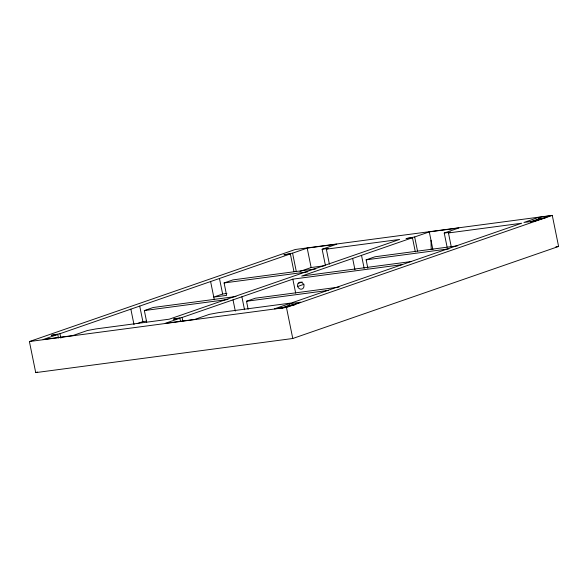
<?xml version="1.0" encoding="UTF-8"?>
<svg xmlns="http://www.w3.org/2000/svg" width="588" height="588" viewBox="0 0 588 588"><rect width="100%" height="100%" fill="white"/><g stroke="black" fill="none" stroke-linecap="round" stroke-linejoin="round"><path stroke-width="0.88" d="M29.4 341.54L295.227 249.503L552.279 215.384L558.6 246.46L292.773 338.497L35.721 372.616L29.4 341.54L286.452 307.421L552.279 215.384M58.477 337.997L57.756 334.469L43.137 339.526L72.699 335.601L87.318 330.544L95.962 328.92L169.219 319.196L399.605 239.434L326.34 249.158L329.398 264.166M57.756 334.469L51.332 335.322L59.976 333.697L290.354 253.935L293.949 271.59M290.354 253.935L283.93 254.788L292.574 253.163L307.193 248.107L336.755 244.182L322.128 249.246L325.362 265.129M146.691 322.099L144.347 310.56L153.203 307.487L235.964 296.506M226.917 293.441L222.631 294.015L213.767 297.08L226.623 295.374L224.094 282.946L232.951 279.881L315.705 268.892M326.34 249.158L328.56 248.393L322.128 249.246M137.247 323.576L142.884 321.621L146.309 321.166M299.961 271.399L311.14 267.525L324.576 265.739M180.398 320.908L179.862 318.262L165.243 323.319L194.797 319.402L209.424 314.337L218.06 312.72L291.325 302.996L521.703 223.227L448.446 232.951L451.319 247.078M179.862 318.262L173.431 319.115L182.074 317.491L292.839 279.146L402.082 264.644M415.326 251.855L412.453 237.728L301.695 276.073L410.946 261.579M412.453 237.728L406.029 238.581L414.672 236.964L429.291 231.9L458.853 227.975L444.234 233.039L447.108 247.158M35.721 372.616L37.456 372.013M248.136 309.244L246.512 301.254L255.368 298.19L339.033 287.084M367.831 268.201L366.133 259.837L374.99 256.772L457.743 245.784M298.167 283.409L302.195 282.012M448.446 232.951L450.658 232.186L444.234 233.039M297.631 286.488A4.079 3.3 70.9 0 0 300.718 289.164A4.079 3.3 70.9 0 0 303.746 287.319L304.055 285.636A3.984 3.219 70.9 0 0 298.55 282.909L298.013 283.614A3.984 3.219 70.9 0 0 297.631 286.488L304.07 284.254M289.105 303.761L274.486 308.825L286.055 307.289L300.674 302.225L289.105 303.761L289.421 305.312L280.821 308.296M538.542 217.398L523.923 222.462L535.484 220.926L550.103 215.862L538.542 217.398L538.858 218.956L530.258 221.933M281.255 308.413L289.825 305.451L294.963 304.768M530.692 222.058L539.255 219.089L542.68 218.633M538.858 218.956L545.083 218.126M366.133 259.837L448.887 248.856M224.094 282.946L307.759 271.84M555.873 246.82L558.6 246.46M144.347 310.56L228.012 299.454M246.512 301.254L328.354 290.391M289.421 305.312L294.764 304.606M429.291 231.9L432.893 249.591M414.672 236.964L417.546 251.083M361.51 255.368L364.141 268.319M352.646 258.433L354.954 269.796M307.193 248.107L311.14 267.525M292.574 253.163L296.345 271.707M292.839 279.146L295.683 293.125M286.452 307.421L292.773 338.497M241.889 296.786L244.52 309.729M233.024 299.851L235.31 311.074M219.471 278.477L222.631 294.015M210.607 281.542L214.311 299.748M182.074 317.491L182.794 321.026M139.724 306.091L142.884 321.621M130.859 309.156L134.02 324.694M59.976 333.697L60.873 338.115M430.997 240.264L431.202 249.297"/></g></svg>
